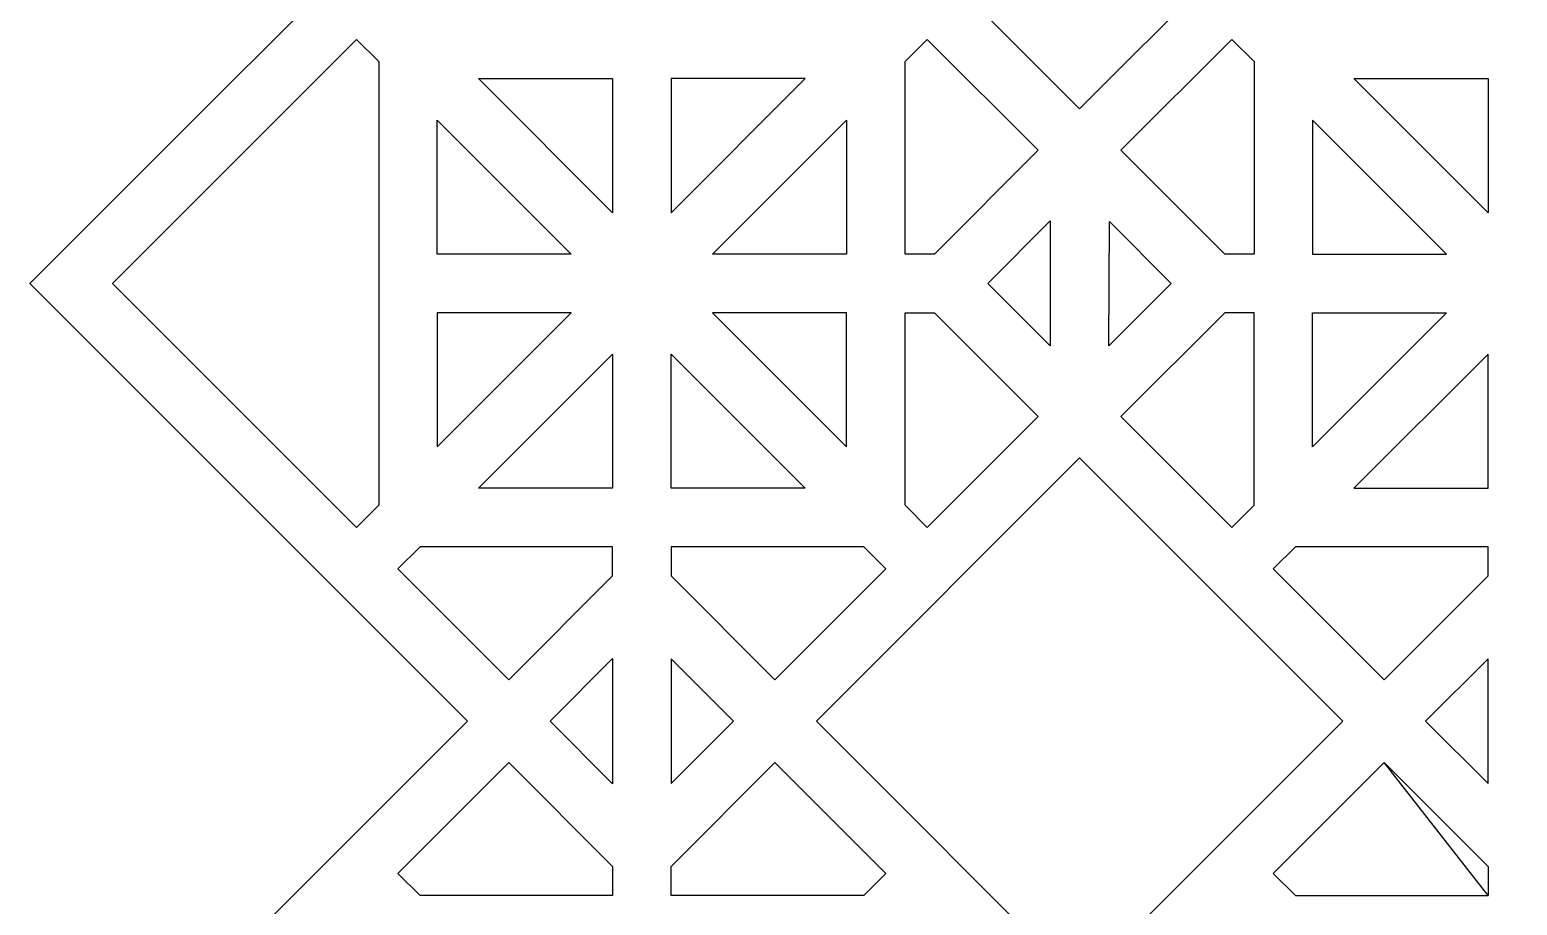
# Model space of a CAD drawing. Header units: centimetres. Extents: x -68 to 68, y -63 to 63.
# Drawn here: x -68.47 to -43.04, y -48.04 to -33.08 of the extents above; entities that cross this region are included whole.
import ezdxf

# ---------------------------------------------------------------- set-up
doc = ezdxf.new("R2010")
doc.units = ezdxf.units.CM
doc.header["$MEASUREMENT"] = 0
doc.layers.add('layer 1', color=7, linetype='Continuous')

msp = doc.modelspace()

# ---------------------------------------------------------------- linework, layer by layer
at = {"layer": 'layer 1', "color": 114}
for points, knots in [([(-13.11224, -62.84331), (-13.11224, -62.84331), (-2.64706, -52.37813), (-2.64706, -52.37813), (-2.64706, -52.37813), (-2.64706, -52.37813), (-10.12967, -44.89556), (-10.12967, -44.89556), (-10.12967, -44.89556), (-10.12967, -44.89556), (-2.64706, -37.41295), (-2.64706, -37.41295), (-2.64706, -37.41295), (-2.64706, -37.41295), (-10.11966, -29.94035), (-10.11966, -29.94035), (-10.11966, -29.94035), (-10.11966, -29.94035), (-2.64706, -22.44777), (-2.64706, -22.44777), (-2.64706, -22.44777), (-2.64706, -22.44777), (-10.12967, -14.96516), (-10.12967, -14.96516), (-10.12967, -14.96516), (-10.12967, -14.96516), (-2.64706, -7.48259), (-2.64706, -7.48259), (-2.64706, -7.48259), (-2.64706, -7.48259), (-10.12964, -0.00001), (-10.12964, -0.00001), (-10.12964, -0.00001), (-10.12964, -0.00001), (-2.64706, 7.48259), (-2.64706, 7.48259), (-2.64706, 7.48259), (-2.64706, 7.48259), (-10.12967, 14.96516), (-10.12967, 14.96516), (-10.12967, 14.96516), (-10.12967, 14.96516), (-2.64706, 22.44777), (-2.64706, 22.44777), (-2.64706, 22.44777), (-2.64706, 22.44777), (-10.11966, 29.92037), (-10.11966, 29.92037), (-10.11966, 29.92037), (-10.11966, 29.92037), (-10.12739, 29.9281), (-10.12739, 29.9281), (-10.12739, 29.9281), (-10.12739, 29.9281), (-10.12965, 29.93036), (-10.12965, 29.93036), (-10.12965, 29.93036), (-10.12965, 29.93036), (-2.64706, 37.41295), (-2.64706, 37.41295), (-2.64706, 37.41295), (-2.64706, 37.41295), (-10.12967, 44.89556), (-10.12967, 44.89556), (-10.12967, 44.89556), (-10.12967, 44.89556), (-2.64706, 52.37813), (-2.64706, 52.37813), (-2.64706, 52.37813), (-2.64706, 52.37813), (-13.11224, 62.84331), (-13.11224, 62.84331), (-13.11224, 62.84331), (-13.11224, 62.84331), (-20.59485, 55.3607), (-20.59485, 55.3607), (-20.59485, 55.3607), (-20.59485, 55.3607), (-28.07742, 62.84331), (-28.07742, 62.84331), (-28.07742, 62.84331), (-28.07742, 62.84331), (-35.56002, 55.36071), (-35.56002, 55.36071), (-35.56002, 55.36071), (-35.56002, 55.36071), (-43.0426, 62.84331), (-43.0426, 62.84331), (-43.0426, 62.84331), (-43.0426, 62.84331), (-50.52517, 55.3607), (-50.52517, 55.3607), (-50.52517, 55.3607), (-50.52517, 55.3607), (-58.00778, 62.84331), (-58.00778, 62.84331), (-58.00778, 62.84331), (-58.00778, 62.84331), (-68.47296, 52.37813), (-68.47296, 52.37813), (-68.47296, 52.37813), (-68.47296, 52.37813), (-60.99035, 44.89556), (-60.99035, 44.89556), (-60.99035, 44.89556), (-60.99035, 44.89556), (-68.47296, 37.41295), (-68.47296, 37.41295), (-68.47296, 37.41295), (-68.47296, 37.41295), (-60.99038, 29.93035), (-60.99038, 29.93035), (-60.99038, 29.93035), (-60.99038, 29.93035), (-68.47296, 22.44777), (-68.47296, 22.44777), (-68.47296, 22.44777), (-68.47296, 22.44777), (-60.99035, 14.96516), (-60.99035, 14.96516), (-60.99035, 14.96516), (-60.99035, 14.96516), (-68.47296, 7.48259), (-68.47296, 7.48259), (-68.47296, 7.48259), (-68.47296, 7.48259), (-60.99037, 0), (-60.99037, 0), (-60.99037, 0), (-60.99037, 0), (-68.47296, -7.48259), (-68.47296, -7.48259), (-68.47296, -7.48259), (-68.47296, -7.48259), (-60.99035, -14.96516), (-60.99035, -14.96516), (-60.99035, -14.96516), (-60.99035, -14.96516), (-68.47296, -22.44777), (-68.47296, -22.44777), (-68.47296, -22.44777), (-68.47296, -22.44777), (-60.99037, -29.93036), (-60.99037, -29.93036), (-60.99037, -29.93036), (-60.99037, -29.93036), (-68.47296, -37.41295), (-68.47296, -37.41295), (-68.47296, -37.41295), (-68.47296, -37.41295), (-60.99035, -44.89556), (-60.99035, -44.89556), (-60.99035, -44.89556), (-60.99035, -44.89556), (-68.47296, -52.37813), (-68.47296, -52.37813), (-68.47296, -52.37813), (-68.47296, -52.37813), (-58.00778, -62.84331), (-58.00778, -62.84331), (-58.00778, -62.84331), (-58.00778, -62.84331), (-50.52518, -55.36071), (-50.52518, -55.36071), (-50.52518, -55.36071), (-50.52518, -55.36071), (-43.0426, -62.84331), (-43.0426, -62.84331), (-43.0426, -62.84331), (-43.0426, -62.84331), (-35.56002, -55.36071), (-35.56002, -55.36071), (-35.56002, -55.36071), (-35.56002, -55.36071), (-28.07742, -62.84331), (-28.07742, -62.84331), (-28.07742, -62.84331), (-28.07742, -62.84331), (-20.59484, -55.36071), (-20.59484, -55.36071), (-20.59484, -55.36071), (-20.59484, -55.36071), (-13.11224, -62.84331), (-13.11224, -62.84331)], [0, 0, 0, 0, 0.0212766, 0.0212766, 0.0212766, 0.0212766, 0.04255319, 0.04255319, 0.04255319, 0.04255319, 0.06382979, 0.06382979, 0.06382979, 0.06382979, 0.08510638, 0.08510638, 0.08510638, 0.08510638, 0.10638298, 0.10638298, 0.10638298, 0.10638298, 0.12765957, 0.12765957, 0.12765957, 0.12765957, 0.14893617, 0.14893617, 0.14893617, 0.14893617, 0.17021277, 0.17021277, 0.17021277, 0.17021277, 0.19148936, 0.19148936, 0.19148936, 0.19148936, 0.21276596, 0.21276596, 0.21276596, 0.21276596, 0.23404255, 0.23404255, 0.23404255, 0.23404255, 0.25531915, 0.25531915, 0.25531915, 0.25531915, 0.27659574, 0.27659574, 0.27659574, 0.27659574, 0.29787234, 0.29787234, 0.29787234, 0.29787234, 0.31914894, 0.31914894, 0.31914894, 0.31914894, 0.34042553, 0.34042553, 0.34042553, 0.34042553, 0.36170213, 0.36170213, 0.36170213, 0.36170213, 0.38297872, 0.38297872, 0.38297872, 0.38297872, 0.40425532, 0.40425532, 0.40425532, 0.40425532, 0.42553191, 0.42553191, 0.42553191, 0.42553191, 0.44680851, 0.44680851, 0.44680851, 0.44680851, 0.46808511, 0.46808511, 0.46808511, 0.46808511, 0.4893617, 0.4893617, 0.4893617, 0.4893617, 0.5106383, 0.5106383, 0.5106383, 0.5106383, 0.53191489, 0.53191489, 0.53191489, 0.53191489, 0.55319149, 0.55319149, 0.55319149, 0.55319149, 0.57446809, 0.57446809, 0.57446809, 0.57446809, 0.59574468, 0.59574468, 0.59574468, 0.59574468, 0.61702128, 0.61702128, 0.61702128, 0.61702128, 0.63829787, 0.63829787, 0.63829787, 0.63829787, 0.65957447, 0.65957447, 0.65957447, 0.65957447, 0.68085106, 0.68085106, 0.68085106, 0.68085106, 0.70212766, 0.70212766, 0.70212766, 0.70212766, 0.72340426, 0.72340426, 0.72340426, 0.72340426, 0.74468085, 0.74468085, 0.74468085, 0.74468085, 0.76595745, 0.76595745, 0.76595745, 0.76595745, 0.78723404, 0.78723404, 0.78723404, 0.78723404, 0.80851064, 0.80851064, 0.80851064, 0.80851064, 0.82978723, 0.82978723, 0.82978723, 0.82978723, 0.85106383, 0.85106383, 0.85106383, 0.85106383, 0.87234043, 0.87234043, 0.87234043, 0.87234043, 0.89361702, 0.89361702, 0.89361702, 0.89361702, 0.91489362, 0.91489362, 0.91489362, 0.91489362, 0.93617021, 0.93617021, 0.93617021, 0.93617021, 0.95744681, 0.95744681, 0.95744681, 0.95744681, 1, 1, 1, 1]), ([(-55.02519, -29.93034), (-55.02519, -29.93034), (-50.52517, -25.43035), (-50.52517, -25.43035), (-50.52517, -25.43035), (-50.52517, -25.43035), (-46.02517, -29.93035), (-46.02517, -29.93035), (-46.02517, -29.93035), (-46.02517, -29.93035), (-50.52517, -34.43038), (-50.52517, -34.43038), (-50.52517, -34.43038), (-50.52517, -34.43038), (-55.02519, -29.93034), (-55.02519, -29.93034)], [0, 0, 0, 0, 0.2, 0.2, 0.2, 0.2, 0.4, 0.4, 0.4, 0.4, 0.6, 0.6, 0.6, 0.6, 1, 1, 1, 1]), ([(-62.50778, -33.62), (-62.50778, -33.62), (-62.88679, -33.24099), (-62.88679, -33.24099), (-62.88679, -33.24099), (-62.88679, -33.24099), (-67.05875, -37.41295), (-67.05875, -37.41295), (-67.05875, -37.41295), (-67.05875, -37.41295), (-62.88683, -41.58487), (-62.88683, -41.58487), (-62.88683, -41.58487), (-62.88683, -41.58487), (-62.50778, -41.20583), (-62.50778, -41.20583), (-62.50778, -41.20583), (-62.50778, -41.20583), (-62.50778, -33.62), (-62.50778, -33.62)], [0, 0, 0, 0, 0.16666667, 0.16666667, 0.16666667, 0.16666667, 0.33333333, 0.33333333, 0.33333333, 0.33333333, 0.5, 0.5, 0.5, 0.5, 0.66666667, 0.66666667, 0.66666667, 0.66666667, 1, 1, 1, 1]), ([(-53.00776, -36.91296), (-53.00776, -36.91296), (-51.2323, -35.1375), (-51.2323, -35.1375), (-51.2323, -35.1375), (-51.2323, -35.1375), (-53.12875, -33.24105), (-53.12875, -33.24105), (-53.12875, -33.24105), (-53.12875, -33.24105), (-53.50778, -33.62006), (-53.50778, -33.62006), (-53.50778, -33.62006), (-53.50778, -33.62006), (-53.50778, -36.91295), (-53.50778, -36.91295), (-53.50778, -36.91295), (-53.50778, -36.91295), (-53.00776, -36.91296), (-53.00776, -36.91296)], [0, 0, 0, 0, 0.16666667, 0.16666667, 0.16666667, 0.16666667, 0.33333333, 0.33333333, 0.33333333, 0.33333333, 0.5, 0.5, 0.5, 0.5, 0.66666667, 0.66666667, 0.66666667, 0.66666667, 1, 1, 1, 1]), ([(-49.81805, -35.1375), (-49.81805, -35.1375), (-48.04261, -36.91294), (-48.04261, -36.91294), (-48.04261, -36.91294), (-48.04261, -36.91294), (-47.5426, -36.91294), (-47.5426, -36.91294), (-47.5426, -36.91294), (-47.5426, -36.91294), (-47.5426, -33.62006), (-47.5426, -33.62006), (-47.5426, -33.62006), (-47.5426, -33.62006), (-47.92163, -33.24105), (-47.92163, -33.24105), (-47.92163, -33.24105), (-47.92163, -33.24105), (-49.81805, -35.13749), (-49.81805, -35.13749), (-49.81805, -35.13749), (-49.81805, -35.13749), (-49.81806, -35.13749), (-49.81806, -35.13749), (-49.81806, -35.13749), (-49.81806, -35.13749), (-49.81805, -35.1375), (-49.81805, -35.1375)], [0, 0, 0, 0, 0.125, 0.125, 0.125, 0.125, 0.25, 0.25, 0.25, 0.25, 0.375, 0.375, 0.375, 0.375, 0.5, 0.5, 0.5, 0.5, 0.625, 0.625, 0.625, 0.625, 0.75, 0.75, 0.75, 0.75, 1, 1, 1, 1]), ([(-58.50762, -36.20581), (-58.50762, -36.20581), (-58.50763, -33.91295), (-58.50763, -33.91295), (-58.50763, -33.91295), (-58.50763, -33.91295), (-60.8005, -33.91294), (-60.8005, -33.91294), (-60.8005, -33.91294), (-60.8005, -33.91294), (-58.50762, -36.20581), (-58.50762, -36.20581)], [0, 0, 0, 0, 0.25, 0.25, 0.25, 0.25, 0.5, 0.5, 0.5, 0.5, 1, 1, 1, 1]), ([(-55.21478, -33.91295), (-55.21478, -33.91295), (-57.50763, -36.20579), (-57.50763, -36.20579), (-57.50763, -36.20579), (-57.50763, -36.20579), (-57.50763, -33.91295), (-57.50763, -33.91295), (-57.50763, -33.91295), (-57.50763, -33.91295), (-55.21478, -33.91295), (-55.21478, -33.91295)], [0, 0, 0, 0, 0.25, 0.25, 0.25, 0.25, 0.5, 0.5, 0.5, 0.5, 1, 1, 1, 1]), ([(-45.8356, -33.91295), (-45.8356, -33.91295), (-43.54275, -36.20579), (-43.54275, -36.20579), (-43.54275, -36.20579), (-43.54275, -36.20579), (-43.54275, -33.91295), (-43.54275, -33.91295), (-43.54275, -33.91295), (-43.54275, -33.91295), (-45.8356, -33.91295), (-45.8356, -33.91295)], [0, 0, 0, 0, 0.25, 0.25, 0.25, 0.25, 0.5, 0.5, 0.5, 0.5, 1, 1, 1, 1]), ([(-59.21467, -36.91295), (-59.21467, -36.91295), (-61.50778, -34.61991), (-61.50778, -34.61991), (-61.50778, -34.61991), (-61.50778, -34.61991), (-61.50778, -36.91295), (-61.50778, -36.91295), (-61.50778, -36.91295), (-61.50778, -36.91295), (-59.21467, -36.91295), (-59.21467, -36.91295)], [0, 0, 0, 0, 0.25, 0.25, 0.25, 0.25, 0.5, 0.5, 0.5, 0.5, 1, 1, 1, 1]), ([(-56.80059, -36.91294), (-56.80059, -36.91294), (-54.50778, -36.91295), (-54.50778, -36.91295), (-54.50778, -36.91295), (-54.50778, -36.91295), (-54.50779, -34.62017), (-54.50779, -34.62017), (-54.50779, -34.62017), (-54.50779, -34.62017), (-56.80059, -36.91294), (-56.80059, -36.91294)], [0, 0, 0, 0, 0.25, 0.25, 0.25, 0.25, 0.5, 0.5, 0.5, 0.5, 1, 1, 1, 1]), ([(-44.24979, -36.91294), (-44.24979, -36.91294), (-46.5426, -36.91295), (-46.5426, -36.91295), (-46.5426, -36.91295), (-46.5426, -36.91295), (-46.54259, -34.62017), (-46.54259, -34.62017), (-46.54259, -34.62017), (-46.54259, -34.62017), (-44.24979, -36.91294), (-44.24979, -36.91294)], [0, 0, 0, 0, 0.25, 0.25, 0.25, 0.25, 0.5, 0.5, 0.5, 0.5, 1, 1, 1, 1]), ([(-51.02518, -36.34459), (-51.02518, -36.34459), (-52.09356, -37.41295), (-52.09356, -37.41295), (-52.09356, -37.41295), (-52.09356, -37.41295), (-51.02518, -38.48132), (-51.02518, -38.48132), (-51.02518, -38.48132), (-51.02518, -38.48132), (-51.02518, -36.34459), (-51.02518, -36.34459)], [0, 0, 0, 0, 0.25, 0.25, 0.25, 0.25, 0.5, 0.5, 0.5, 0.5, 1, 1, 1, 1]), ([(-50.02517, -38.48132), (-50.02517, -38.48132), (-48.95682, -37.41295), (-48.95682, -37.41295), (-48.95682, -37.41295), (-48.95682, -37.41295), (-50.01523, -36.35453), (-50.01523, -36.35453), (-50.01523, -36.35453), (-50.01523, -36.35453), (-50.02517, -38.48132), (-50.02517, -38.48132)], [0, 0, 0, 0, 0.25, 0.25, 0.25, 0.25, 0.5, 0.5, 0.5, 0.5, 1, 1, 1, 1]), ([(-61.50778, -40.20595), (-61.50778, -40.20595), (-61.50779, -37.91295), (-61.50779, -37.91295), (-61.50779, -37.91295), (-61.50779, -37.91295), (-59.21478, -37.91295), (-59.21478, -37.91295), (-59.21478, -37.91295), (-59.21478, -37.91295), (-61.50778, -40.20595), (-61.50778, -40.20595)], [0, 0, 0, 0, 0.25, 0.25, 0.25, 0.25, 0.5, 0.5, 0.5, 0.5, 1, 1, 1, 1]), ([(-54.50778, -40.20566), (-54.50778, -40.20566), (-56.80051, -37.91295), (-56.80051, -37.91295), (-56.80051, -37.91295), (-56.80051, -37.91295), (-54.50778, -37.91295), (-54.50778, -37.91295), (-54.50778, -37.91295), (-54.50778, -37.91295), (-54.50778, -40.20566), (-54.50778, -40.20566)], [0, 0, 0, 0, 0.25, 0.25, 0.25, 0.25, 0.5, 0.5, 0.5, 0.5, 1, 1, 1, 1]), ([(-53.00778, -37.91295), (-53.00778, -37.91295), (-53.50778, -37.91295), (-53.50778, -37.91295), (-53.50778, -37.91295), (-53.50778, -37.91295), (-53.50778, -41.20577), (-53.50778, -41.20577), (-53.50778, -41.20577), (-53.50778, -41.20577), (-53.12873, -41.58484), (-53.12873, -41.58484), (-53.12873, -41.58484), (-53.12873, -41.58484), (-51.23231, -39.68842), (-51.23231, -39.68842), (-51.23231, -39.68842), (-51.23231, -39.68842), (-53.00778, -37.91295), (-53.00778, -37.91295)], [0, 0, 0, 0, 0.16666667, 0.16666667, 0.16666667, 0.16666667, 0.33333333, 0.33333333, 0.33333333, 0.33333333, 0.5, 0.5, 0.5, 0.5, 0.66666667, 0.66666667, 0.66666667, 0.66666667, 1, 1, 1, 1]), ([(-48.04258, -37.91295), (-48.04258, -37.91295), (-47.5426, -37.91295), (-47.5426, -37.91295), (-47.5426, -37.91295), (-47.5426, -37.91295), (-47.5426, -41.20577), (-47.5426, -41.20577), (-47.5426, -41.20577), (-47.5426, -41.20577), (-47.92165, -41.58484), (-47.92165, -41.58484), (-47.92165, -41.58484), (-47.92165, -41.58484), (-49.81806, -39.68843), (-49.81806, -39.68843), (-49.81806, -39.68843), (-49.81806, -39.68843), (-49.81808, -39.68841), (-49.81808, -39.68841), (-49.81808, -39.68841), (-49.81808, -39.68841), (-48.04258, -37.91295), (-48.04258, -37.91295)], [0, 0, 0, 0, 0.14285714, 0.14285714, 0.14285714, 0.14285714, 0.28571429, 0.28571429, 0.28571429, 0.28571429, 0.42857143, 0.42857143, 0.42857143, 0.42857143, 0.57142857, 0.57142857, 0.57142857, 0.57142857, 0.71428571, 0.71428571, 0.71428571, 0.71428571, 1, 1, 1, 1]), ([(-46.5426, -40.20566), (-46.5426, -40.20566), (-44.24987, -37.91295), (-44.24987, -37.91295), (-44.24987, -37.91295), (-44.24987, -37.91295), (-46.5326, -37.91295), (-46.5326, -37.91295), (-46.5326, -37.91295), (-46.5326, -37.91295), (-46.5426, -37.91295), (-46.5426, -37.91295), (-46.5426, -37.91295), (-46.5426, -37.91295), (-46.5426, -40.20566), (-46.5426, -40.20566)], [0, 0, 0, 0, 0.2, 0.2, 0.2, 0.2, 0.4, 0.4, 0.4, 0.4, 0.6, 0.6, 0.6, 0.6, 1, 1, 1, 1]), ([(-60.80054, -40.91294), (-60.80054, -40.91294), (-58.50763, -40.91295), (-58.50763, -40.91295), (-58.50763, -40.91295), (-58.50763, -40.91295), (-58.50763, -39.76647), (-58.50763, -39.76647), (-58.50763, -39.76647), (-58.50763, -39.76647), (-58.50762, -39.76647), (-58.50762, -39.76647), (-58.50762, -39.76647), (-58.50762, -39.76647), (-58.50763, -39.76647), (-58.50763, -39.76647), (-58.50763, -39.76647), (-58.50763, -39.76647), (-58.50762, -39.76647), (-58.50762, -39.76647), (-58.50762, -39.76647), (-58.50762, -39.76647), (-58.50762, -38.62001), (-58.50762, -38.62001), (-58.50762, -38.62001), (-58.50762, -38.62001), (-60.80054, -40.91294), (-60.80054, -40.91294)], [0, 0, 0, 0, 0.125, 0.125, 0.125, 0.125, 0.25, 0.25, 0.25, 0.25, 0.375, 0.375, 0.375, 0.375, 0.5, 0.5, 0.5, 0.5, 0.625, 0.625, 0.625, 0.625, 0.75, 0.75, 0.75, 0.75, 1, 1, 1, 1]), ([(-57.50763, -40.91294), (-56.74334, -40.91294), (-55.97901, -40.91295), (-55.21471, -40.91295), (-55.21471, -40.91295), (-55.21471, -40.91295), (-57.50763, -38.62), (-57.50763, -38.62), (-57.50763, -38.62), (-57.50763, -38.62), (-57.50763, -40.91294), (-57.50763, -40.91294)], [0, 0, 0, 0, 0.25, 0.25, 0.25, 0.25, 0.5, 0.5, 0.5, 0.5, 1, 1, 1, 1]), ([(-43.54275, -40.91294), (-43.54275, -40.91294), (-45.83567, -40.91295), (-45.83567, -40.91295), (-45.83567, -40.91295), (-45.83567, -40.91295), (-43.54275, -38.62), (-43.54275, -38.62), (-43.54275, -38.62), (-43.54275, -38.62), (-43.54275, -40.91294), (-43.54275, -40.91294)], [0, 0, 0, 0, 0.25, 0.25, 0.25, 0.25, 0.5, 0.5, 0.5, 0.5, 1, 1, 1, 1]), ([(-50.52518, -40.39555), (-50.52518, -40.39555), (-46.02517, -44.89556), (-46.02517, -44.89556), (-46.02517, -44.89556), (-46.02517, -44.89556), (-50.52518, -49.39555), (-50.52518, -49.39555), (-50.52518, -49.39555), (-50.52518, -49.39555), (-55.02517, -44.89556), (-55.02517, -44.89556), (-55.02517, -44.89556), (-55.02517, -44.89556), (-50.52518, -40.39555), (-50.52518, -40.39555)], [0, 0, 0, 0, 0.2, 0.2, 0.2, 0.2, 0.4, 0.4, 0.4, 0.4, 0.6, 0.6, 0.6, 0.6, 1, 1, 1, 1]), ([(-62.17972, -42.29198), (-62.17972, -42.29198), (-61.80067, -41.91295), (-61.80067, -41.91295), (-61.80067, -41.91295), (-61.80067, -41.91295), (-58.50763, -41.91295), (-58.50763, -41.91295), (-58.50763, -41.91295), (-58.50763, -41.91295), (-58.50762, -42.41281), (-58.50762, -42.41281), (-58.50762, -42.41281), (-58.50762, -42.41281), (-60.28322, -44.18843), (-60.28322, -44.18843), (-60.28322, -44.18843), (-60.28322, -44.18843), (-62.17972, -42.29198), (-62.17972, -42.29198)], [0, 0, 0, 0, 0.16666667, 0.16666667, 0.16666667, 0.16666667, 0.33333333, 0.33333333, 0.33333333, 0.33333333, 0.5, 0.5, 0.5, 0.5, 0.66666667, 0.66666667, 0.66666667, 0.66666667, 1, 1, 1, 1]), ([(-55.73229, -44.18844), (-55.73229, -44.18844), (-57.50762, -42.41311), (-57.50762, -42.41311), (-57.50762, -42.41311), (-57.50762, -42.41311), (-57.50764, -41.91295), (-57.50764, -41.91295), (-57.50764, -41.91295), (-57.50764, -41.91295), (-57.50763, -41.91295), (-57.50763, -41.91295), (-57.50763, -41.91295), (-57.50763, -41.91295), (-54.21482, -41.91295), (-54.21482, -41.91295), (-54.21482, -41.91295), (-54.21482, -41.91295), (-53.83584, -42.29195), (-53.83584, -42.29195), (-53.83584, -42.29195), (-53.83584, -42.29195), (-55.73229, -44.18844), (-55.73229, -44.18844)], [0, 0, 0, 0, 0.14285714, 0.14285714, 0.14285714, 0.14285714, 0.28571429, 0.28571429, 0.28571429, 0.28571429, 0.42857143, 0.42857143, 0.42857143, 0.42857143, 0.57142857, 0.57142857, 0.57142857, 0.57142857, 0.71428571, 0.71428571, 0.71428571, 0.71428571, 1, 1, 1, 1]), ([(-45.31807, -44.18845), (-45.31807, -44.18845), (-47.21454, -42.29195), (-47.21454, -42.29195), (-47.21454, -42.29195), (-47.21454, -42.29195), (-46.83556, -41.91295), (-46.83556, -41.91295), (-46.83556, -41.91295), (-46.83556, -41.91295), (-43.54275, -41.91295), (-43.54275, -41.91295), (-43.54275, -41.91295), (-43.54275, -41.91295), (-43.54274, -42.41313), (-43.54274, -42.41313), (-43.54274, -42.41313), (-43.54274, -42.41313), (-43.54275, -42.41314), (-43.54275, -42.41314), (-43.54275, -42.41314), (-43.54275, -42.41314), (-45.31807, -44.18845), (-45.31807, -44.18845)], [0, 0, 0, 0, 0.14285714, 0.14285714, 0.14285714, 0.14285714, 0.28571429, 0.28571429, 0.28571429, 0.28571429, 0.42857143, 0.42857143, 0.42857143, 0.42857143, 0.57142857, 0.57142857, 0.57142857, 0.57142857, 0.71428571, 0.71428571, 0.71428571, 0.71428571, 1, 1, 1, 1]), ([(-58.50764, -45.96406), (-58.50764, -45.96406), (-58.50763, -43.82703), (-58.50763, -43.82703), (-58.50763, -43.82703), (-58.50763, -43.82703), (-59.57616, -44.89554), (-59.57616, -44.89554), (-59.57616, -44.89554), (-59.57616, -44.89554), (-59.57615, -44.89555), (-59.57615, -44.89555), (-59.57615, -44.89555), (-59.57615, -44.89555), (-59.57614, -44.89556), (-59.57614, -44.89556), (-59.57614, -44.89556), (-59.57614, -44.89556), (-58.50764, -45.96406), (-58.50764, -45.96406)], [0, 0, 0, 0, 0.16666667, 0.16666667, 0.16666667, 0.16666667, 0.33333333, 0.33333333, 0.33333333, 0.33333333, 0.5, 0.5, 0.5, 0.5, 0.66666667, 0.66666667, 0.66666667, 0.66666667, 1, 1, 1, 1]), ([(-57.50763, -43.82732), (-57.50763, -43.82732), (-56.4394, -44.89555), (-56.4394, -44.89555), (-56.4394, -44.89555), (-56.4394, -44.89555), (-57.50762, -45.96378), (-57.50762, -45.96378), (-57.50762, -45.96378), (-57.50762, -45.96378), (-57.50763, -43.82732), (-57.50763, -43.82732)], [0, 0, 0, 0, 0.25, 0.25, 0.25, 0.25, 0.5, 0.5, 0.5, 0.5, 1, 1, 1, 1]), ([(-44.61096, -44.89556), (-44.61096, -44.89556), (-43.54275, -43.82733), (-43.54275, -43.82733), (-43.54275, -43.82733), (-43.54275, -43.82733), (-43.54274, -43.82732), (-43.54274, -43.82732), (-43.54274, -43.82732), (-43.54274, -43.82732), (-43.54275, -45.96376), (-43.54275, -45.96376), (-43.54275, -45.96376), (-43.54275, -45.96376), (-44.61096, -44.89556), (-44.61096, -44.89556)], [0, 0, 0, 0, 0.2, 0.2, 0.2, 0.2, 0.4, 0.4, 0.4, 0.4, 0.6, 0.6, 0.6, 0.6, 1, 1, 1, 1]), ([(-58.50763, -47.87813), (-58.50763, -47.87813), (-58.50763, -47.37828), (-58.50763, -47.37828), (-58.50763, -47.37828), (-58.50763, -47.37828), (-60.28325, -45.60266), (-60.28325, -45.60266), (-60.28325, -45.60266), (-60.28325, -45.60266), (-62.17972, -47.4991), (-62.17972, -47.4991), (-62.17972, -47.4991), (-62.17972, -47.4991), (-61.80067, -47.87813), (-61.80067, -47.87813), (-61.80067, -47.87813), (-61.80067, -47.87813), (-58.50763, -47.87813), (-58.50763, -47.87813)], [0, 0, 0, 0, 0.16666667, 0.16666667, 0.16666667, 0.16666667, 0.33333333, 0.33333333, 0.33333333, 0.33333333, 0.5, 0.5, 0.5, 0.5, 0.66666667, 0.66666667, 0.66666667, 0.66666667, 1, 1, 1, 1]), ([(-57.50763, -47.378), (-57.50763, -47.378), (-57.50763, -47.87813), (-57.50763, -47.87813), (-57.50763, -47.87813), (-57.50763, -47.87813), (-54.21482, -47.87813), (-54.21482, -47.87813), (-54.21482, -47.87813), (-54.21482, -47.87813), (-53.83584, -47.49913), (-53.83584, -47.49913), (-53.83584, -47.49913), (-53.83584, -47.49913), (-55.73229, -45.60267), (-55.73229, -45.60267), (-55.73229, -45.60267), (-55.73229, -45.60267), (-55.7323, -45.60266), (-55.7323, -45.60266), (-55.7323, -45.60266), (-55.7323, -45.60266), (-57.50763, -47.378), (-57.50763, -47.378)], [0, 0, 0, 0, 0.14285714, 0.14285714, 0.14285714, 0.14285714, 0.28571429, 0.28571429, 0.28571429, 0.28571429, 0.42857143, 0.42857143, 0.42857143, 0.42857143, 0.57142857, 0.57142857, 0.57142857, 0.57142857, 0.71428571, 0.71428571, 0.71428571, 0.71428571, 1, 1, 1, 1]), ([(-43.54275, -47.87813), (-43.54275, -47.87813), (-46.83556, -47.87813), (-46.83556, -47.87813), (-46.83556, -47.87813), (-46.83556, -47.87813), (-47.21454, -47.49913), (-47.21454, -47.49913), (-47.21454, -47.49913), (-47.21454, -47.49913), (-45.31807, -45.60266), (-45.31807, -45.60266), (-45.31807, -45.60266), (-45.31807, -45.60266), (-45.31806, -45.60266), (-45.31806, -45.60266), (-45.31806, -45.60266), (-45.31806, -45.60266), (-43.54275, -47.87813), (-43.54275, -47.87813)], [0, 0, 0, 0, 0.16666667, 0.16666667, 0.16666667, 0.16666667, 0.33333333, 0.33333333, 0.33333333, 0.33333333, 0.5, 0.5, 0.5, 0.5, 0.66666667, 0.66666667, 0.66666667, 0.66666667, 1, 1, 1, 1]), ([(-43.54275, -47.87812), (-43.54275, -47.87812), (-43.54275, -47.86538), (-43.54275, -47.86538), (-43.54275, -47.86538), (-43.54275, -47.86538), (-43.54275, -47.37798), (-43.54275, -47.37798), (-43.54275, -47.37798), (-43.54275, -47.37798), (-45.31802, -45.60271), (-45.31802, -45.60271), (-45.31802, -45.60271), (-45.31802, -45.60271), (-45.31806, -45.60266), (-45.31806, -45.60266), (-45.31806, -45.60266), (-45.31806, -45.60266), (-45.31807, -45.60266), (-45.31807, -45.60266), (-45.31807, -45.60266), (-45.31807, -45.60266), (-43.54275, -47.87812), (-43.54275, -47.87812)], [0, 0, 0, 0, 0.14285714, 0.14285714, 0.14285714, 0.14285714, 0.28571429, 0.28571429, 0.28571429, 0.28571429, 0.42857143, 0.42857143, 0.42857143, 0.42857143, 0.57142857, 0.57142857, 0.57142857, 0.57142857, 0.71428571, 0.71428571, 0.71428571, 0.71428571, 1, 1, 1, 1])]:
    msp.add_open_spline(points, degree=3, knots=knots, dxfattribs=at)
at = {"layer": 'layer 1', "color": 250, "lineweight": 9}
for points, knots in [([(-13.11224, -62.84331), (-13.11224, -62.84331), (-2.64706, -52.37813), (-2.64706, -52.37813), (-2.64706, -52.37813), (-2.64706, -52.37813), (-10.12967, -44.89556), (-10.12967, -44.89556), (-10.12967, -44.89556), (-10.12967, -44.89556), (-2.64706, -37.41295), (-2.64706, -37.41295), (-2.64706, -37.41295), (-2.64706, -37.41295), (-10.11966, -29.94035), (-10.11966, -29.94035), (-10.11966, -29.94035), (-10.11966, -29.94035), (-2.64706, -22.44777), (-2.64706, -22.44777), (-2.64706, -22.44777), (-2.64706, -22.44777), (-10.12967, -14.96516), (-10.12967, -14.96516), (-10.12967, -14.96516), (-10.12967, -14.96516), (-2.64706, -7.48259), (-2.64706, -7.48259), (-2.64706, -7.48259), (-2.64706, -7.48259), (-10.12964, -0.00001), (-10.12964, -0.00001), (-10.12964, -0.00001), (-10.12964, -0.00001), (-2.64706, 7.48259), (-2.64706, 7.48259), (-2.64706, 7.48259), (-2.64706, 7.48259), (-10.12967, 14.96516), (-10.12967, 14.96516), (-10.12967, 14.96516), (-10.12967, 14.96516), (-2.64706, 22.44777), (-2.64706, 22.44777), (-2.64706, 22.44777), (-2.64706, 22.44777), (-10.11966, 29.92037), (-10.11966, 29.92037), (-10.11966, 29.92037), (-10.11966, 29.92037), (-10.12739, 29.9281), (-10.12739, 29.9281), (-10.12739, 29.9281), (-10.12739, 29.9281), (-10.12965, 29.93036), (-10.12965, 29.93036), (-10.12965, 29.93036), (-10.12965, 29.93036), (-2.64706, 37.41295), (-2.64706, 37.41295), (-2.64706, 37.41295), (-2.64706, 37.41295), (-10.12967, 44.89556), (-10.12967, 44.89556), (-10.12967, 44.89556), (-10.12967, 44.89556), (-2.64706, 52.37813), (-2.64706, 52.37813), (-2.64706, 52.37813), (-2.64706, 52.37813), (-13.11224, 62.84331), (-13.11224, 62.84331), (-13.11224, 62.84331), (-13.11224, 62.84331), (-20.59485, 55.3607), (-20.59485, 55.3607), (-20.59485, 55.3607), (-20.59485, 55.3607), (-28.07742, 62.84331), (-28.07742, 62.84331), (-28.07742, 62.84331), (-28.07742, 62.84331), (-35.56002, 55.36071), (-35.56002, 55.36071), (-35.56002, 55.36071), (-35.56002, 55.36071), (-43.0426, 62.84331), (-43.0426, 62.84331), (-43.0426, 62.84331), (-43.0426, 62.84331), (-50.52517, 55.3607), (-50.52517, 55.3607), (-50.52517, 55.3607), (-50.52517, 55.3607), (-58.00778, 62.84331), (-58.00778, 62.84331), (-58.00778, 62.84331), (-58.00778, 62.84331), (-68.47296, 52.37813), (-68.47296, 52.37813), (-68.47296, 52.37813), (-68.47296, 52.37813), (-60.99035, 44.89556), (-60.99035, 44.89556), (-60.99035, 44.89556), (-60.99035, 44.89556), (-68.47296, 37.41295), (-68.47296, 37.41295), (-68.47296, 37.41295), (-68.47296, 37.41295), (-60.99038, 29.93035), (-60.99038, 29.93035), (-60.99038, 29.93035), (-60.99038, 29.93035), (-68.47296, 22.44777), (-68.47296, 22.44777), (-68.47296, 22.44777), (-68.47296, 22.44777), (-60.99035, 14.96516), (-60.99035, 14.96516), (-60.99035, 14.96516), (-60.99035, 14.96516), (-68.47296, 7.48259), (-68.47296, 7.48259), (-68.47296, 7.48259), (-68.47296, 7.48259), (-60.99037, 0), (-60.99037, 0), (-60.99037, 0), (-60.99037, 0), (-68.47296, -7.48259), (-68.47296, -7.48259), (-68.47296, -7.48259), (-68.47296, -7.48259), (-60.99035, -14.96516), (-60.99035, -14.96516), (-60.99035, -14.96516), (-60.99035, -14.96516), (-68.47296, -22.44777), (-68.47296, -22.44777), (-68.47296, -22.44777), (-68.47296, -22.44777), (-60.99037, -29.93036), (-60.99037, -29.93036), (-60.99037, -29.93036), (-60.99037, -29.93036), (-68.47296, -37.41295), (-68.47296, -37.41295), (-68.47296, -37.41295), (-68.47296, -37.41295), (-60.99035, -44.89556), (-60.99035, -44.89556), (-60.99035, -44.89556), (-60.99035, -44.89556), (-68.47296, -52.37813), (-68.47296, -52.37813), (-68.47296, -52.37813), (-68.47296, -52.37813), (-58.00778, -62.84331), (-58.00778, -62.84331), (-58.00778, -62.84331), (-58.00778, -62.84331), (-50.52518, -55.36071), (-50.52518, -55.36071), (-50.52518, -55.36071), (-50.52518, -55.36071), (-43.0426, -62.84331), (-43.0426, -62.84331), (-43.0426, -62.84331), (-43.0426, -62.84331), (-35.56002, -55.36071), (-35.56002, -55.36071), (-35.56002, -55.36071), (-35.56002, -55.36071), (-28.07742, -62.84331), (-28.07742, -62.84331), (-28.07742, -62.84331), (-28.07742, -62.84331), (-20.59484, -55.36071), (-20.59484, -55.36071), (-20.59484, -55.36071), (-20.59484, -55.36071), (-13.11224, -62.84331), (-13.11224, -62.84331)], [0, 0, 0, 0, 0.0212766, 0.0212766, 0.0212766, 0.0212766, 0.04255319, 0.04255319, 0.04255319, 0.04255319, 0.06382979, 0.06382979, 0.06382979, 0.06382979, 0.08510638, 0.08510638, 0.08510638, 0.08510638, 0.10638298, 0.10638298, 0.10638298, 0.10638298, 0.12765957, 0.12765957, 0.12765957, 0.12765957, 0.14893617, 0.14893617, 0.14893617, 0.14893617, 0.17021277, 0.17021277, 0.17021277, 0.17021277, 0.19148936, 0.19148936, 0.19148936, 0.19148936, 0.21276596, 0.21276596, 0.21276596, 0.21276596, 0.23404255, 0.23404255, 0.23404255, 0.23404255, 0.25531915, 0.25531915, 0.25531915, 0.25531915, 0.27659574, 0.27659574, 0.27659574, 0.27659574, 0.29787234, 0.29787234, 0.29787234, 0.29787234, 0.31914894, 0.31914894, 0.31914894, 0.31914894, 0.34042553, 0.34042553, 0.34042553, 0.34042553, 0.36170213, 0.36170213, 0.36170213, 0.36170213, 0.38297872, 0.38297872, 0.38297872, 0.38297872, 0.40425532, 0.40425532, 0.40425532, 0.40425532, 0.42553191, 0.42553191, 0.42553191, 0.42553191, 0.44680851, 0.44680851, 0.44680851, 0.44680851, 0.46808511, 0.46808511, 0.46808511, 0.46808511, 0.4893617, 0.4893617, 0.4893617, 0.4893617, 0.5106383, 0.5106383, 0.5106383, 0.5106383, 0.53191489, 0.53191489, 0.53191489, 0.53191489, 0.55319149, 0.55319149, 0.55319149, 0.55319149, 0.57446809, 0.57446809, 0.57446809, 0.57446809, 0.59574468, 0.59574468, 0.59574468, 0.59574468, 0.61702128, 0.61702128, 0.61702128, 0.61702128, 0.63829787, 0.63829787, 0.63829787, 0.63829787, 0.65957447, 0.65957447, 0.65957447, 0.65957447, 0.68085106, 0.68085106, 0.68085106, 0.68085106, 0.70212766, 0.70212766, 0.70212766, 0.70212766, 0.72340426, 0.72340426, 0.72340426, 0.72340426, 0.74468085, 0.74468085, 0.74468085, 0.74468085, 0.76595745, 0.76595745, 0.76595745, 0.76595745, 0.78723404, 0.78723404, 0.78723404, 0.78723404, 0.80851064, 0.80851064, 0.80851064, 0.80851064, 0.82978723, 0.82978723, 0.82978723, 0.82978723, 0.85106383, 0.85106383, 0.85106383, 0.85106383, 0.87234043, 0.87234043, 0.87234043, 0.87234043, 0.89361702, 0.89361702, 0.89361702, 0.89361702, 0.91489362, 0.91489362, 0.91489362, 0.91489362, 0.93617021, 0.93617021, 0.93617021, 0.93617021, 0.95744681, 0.95744681, 0.95744681, 0.95744681, 1, 1, 1, 1]), ([(-55.02519, -29.93034), (-55.02519, -29.93034), (-50.52517, -25.43035), (-50.52517, -25.43035), (-50.52517, -25.43035), (-50.52517, -25.43035), (-46.02517, -29.93035), (-46.02517, -29.93035), (-46.02517, -29.93035), (-46.02517, -29.93035), (-50.52517, -34.43038), (-50.52517, -34.43038), (-50.52517, -34.43038), (-50.52517, -34.43038), (-55.02519, -29.93034), (-55.02519, -29.93034)], [0, 0, 0, 0, 0.2, 0.2, 0.2, 0.2, 0.4, 0.4, 0.4, 0.4, 0.6, 0.6, 0.6, 0.6, 1, 1, 1, 1]), ([(-62.50778, -33.62), (-62.50778, -33.62), (-62.88679, -33.24099), (-62.88679, -33.24099), (-62.88679, -33.24099), (-62.88679, -33.24099), (-67.05875, -37.41295), (-67.05875, -37.41295), (-67.05875, -37.41295), (-67.05875, -37.41295), (-62.88683, -41.58487), (-62.88683, -41.58487), (-62.88683, -41.58487), (-62.88683, -41.58487), (-62.50778, -41.20583), (-62.50778, -41.20583), (-62.50778, -41.20583), (-62.50778, -41.20583), (-62.50778, -33.62), (-62.50778, -33.62)], [0, 0, 0, 0, 0.16666667, 0.16666667, 0.16666667, 0.16666667, 0.33333333, 0.33333333, 0.33333333, 0.33333333, 0.5, 0.5, 0.5, 0.5, 0.66666667, 0.66666667, 0.66666667, 0.66666667, 1, 1, 1, 1]), ([(-53.00776, -36.91296), (-53.00776, -36.91296), (-51.2323, -35.1375), (-51.2323, -35.1375), (-51.2323, -35.1375), (-51.2323, -35.1375), (-53.12875, -33.24105), (-53.12875, -33.24105), (-53.12875, -33.24105), (-53.12875, -33.24105), (-53.50778, -33.62006), (-53.50778, -33.62006), (-53.50778, -33.62006), (-53.50778, -33.62006), (-53.50778, -36.91295), (-53.50778, -36.91295), (-53.50778, -36.91295), (-53.50778, -36.91295), (-53.00776, -36.91296), (-53.00776, -36.91296)], [0, 0, 0, 0, 0.16666667, 0.16666667, 0.16666667, 0.16666667, 0.33333333, 0.33333333, 0.33333333, 0.33333333, 0.5, 0.5, 0.5, 0.5, 0.66666667, 0.66666667, 0.66666667, 0.66666667, 1, 1, 1, 1]), ([(-49.81805, -35.1375), (-49.81805, -35.1375), (-48.04261, -36.91294), (-48.04261, -36.91294), (-48.04261, -36.91294), (-48.04261, -36.91294), (-47.5426, -36.91294), (-47.5426, -36.91294), (-47.5426, -36.91294), (-47.5426, -36.91294), (-47.5426, -33.62006), (-47.5426, -33.62006), (-47.5426, -33.62006), (-47.5426, -33.62006), (-47.92163, -33.24105), (-47.92163, -33.24105), (-47.92163, -33.24105), (-47.92163, -33.24105), (-49.81805, -35.13749), (-49.81805, -35.13749), (-49.81805, -35.13749), (-49.81805, -35.13749), (-49.81806, -35.13749), (-49.81806, -35.13749), (-49.81806, -35.13749), (-49.81806, -35.13749), (-49.81805, -35.1375), (-49.81805, -35.1375)], [0, 0, 0, 0, 0.125, 0.125, 0.125, 0.125, 0.25, 0.25, 0.25, 0.25, 0.375, 0.375, 0.375, 0.375, 0.5, 0.5, 0.5, 0.5, 0.625, 0.625, 0.625, 0.625, 0.75, 0.75, 0.75, 0.75, 1, 1, 1, 1]), ([(-58.50762, -36.20581), (-58.50762, -36.20581), (-58.50763, -33.91295), (-58.50763, -33.91295), (-58.50763, -33.91295), (-58.50763, -33.91295), (-60.8005, -33.91294), (-60.8005, -33.91294), (-60.8005, -33.91294), (-60.8005, -33.91294), (-58.50762, -36.20581), (-58.50762, -36.20581)], [0, 0, 0, 0, 0.25, 0.25, 0.25, 0.25, 0.5, 0.5, 0.5, 0.5, 1, 1, 1, 1]), ([(-55.21478, -33.91295), (-55.21478, -33.91295), (-57.50763, -36.20579), (-57.50763, -36.20579), (-57.50763, -36.20579), (-57.50763, -36.20579), (-57.50763, -33.91295), (-57.50763, -33.91295), (-57.50763, -33.91295), (-57.50763, -33.91295), (-55.21478, -33.91295), (-55.21478, -33.91295)], [0, 0, 0, 0, 0.25, 0.25, 0.25, 0.25, 0.5, 0.5, 0.5, 0.5, 1, 1, 1, 1]), ([(-45.8356, -33.91295), (-45.8356, -33.91295), (-43.54275, -36.20579), (-43.54275, -36.20579), (-43.54275, -36.20579), (-43.54275, -36.20579), (-43.54275, -33.91295), (-43.54275, -33.91295), (-43.54275, -33.91295), (-43.54275, -33.91295), (-45.8356, -33.91295), (-45.8356, -33.91295)], [0, 0, 0, 0, 0.25, 0.25, 0.25, 0.25, 0.5, 0.5, 0.5, 0.5, 1, 1, 1, 1]), ([(-59.21467, -36.91295), (-59.21467, -36.91295), (-61.50778, -34.61991), (-61.50778, -34.61991), (-61.50778, -34.61991), (-61.50778, -34.61991), (-61.50778, -36.91295), (-61.50778, -36.91295), (-61.50778, -36.91295), (-61.50778, -36.91295), (-59.21467, -36.91295), (-59.21467, -36.91295)], [0, 0, 0, 0, 0.25, 0.25, 0.25, 0.25, 0.5, 0.5, 0.5, 0.5, 1, 1, 1, 1]), ([(-56.80059, -36.91294), (-56.80059, -36.91294), (-54.50778, -36.91295), (-54.50778, -36.91295), (-54.50778, -36.91295), (-54.50778, -36.91295), (-54.50779, -34.62017), (-54.50779, -34.62017), (-54.50779, -34.62017), (-54.50779, -34.62017), (-56.80059, -36.91294), (-56.80059, -36.91294)], [0, 0, 0, 0, 0.25, 0.25, 0.25, 0.25, 0.5, 0.5, 0.5, 0.5, 1, 1, 1, 1]), ([(-44.24979, -36.91294), (-44.24979, -36.91294), (-46.5426, -36.91295), (-46.5426, -36.91295), (-46.5426, -36.91295), (-46.5426, -36.91295), (-46.54259, -34.62017), (-46.54259, -34.62017), (-46.54259, -34.62017), (-46.54259, -34.62017), (-44.24979, -36.91294), (-44.24979, -36.91294)], [0, 0, 0, 0, 0.25, 0.25, 0.25, 0.25, 0.5, 0.5, 0.5, 0.5, 1, 1, 1, 1]), ([(-51.02518, -36.34459), (-51.02518, -36.34459), (-52.09356, -37.41295), (-52.09356, -37.41295), (-52.09356, -37.41295), (-52.09356, -37.41295), (-51.02518, -38.48132), (-51.02518, -38.48132), (-51.02518, -38.48132), (-51.02518, -38.48132), (-51.02518, -36.34459), (-51.02518, -36.34459)], [0, 0, 0, 0, 0.25, 0.25, 0.25, 0.25, 0.5, 0.5, 0.5, 0.5, 1, 1, 1, 1]), ([(-50.02517, -38.48132), (-50.02517, -38.48132), (-48.95682, -37.41295), (-48.95682, -37.41295), (-48.95682, -37.41295), (-48.95682, -37.41295), (-50.01523, -36.35453), (-50.01523, -36.35453), (-50.01523, -36.35453), (-50.01523, -36.35453), (-50.02517, -38.48132), (-50.02517, -38.48132)], [0, 0, 0, 0, 0.25, 0.25, 0.25, 0.25, 0.5, 0.5, 0.5, 0.5, 1, 1, 1, 1]), ([(-61.50778, -40.20595), (-61.50778, -40.20595), (-61.50779, -37.91295), (-61.50779, -37.91295), (-61.50779, -37.91295), (-61.50779, -37.91295), (-59.21478, -37.91295), (-59.21478, -37.91295), (-59.21478, -37.91295), (-59.21478, -37.91295), (-61.50778, -40.20595), (-61.50778, -40.20595)], [0, 0, 0, 0, 0.25, 0.25, 0.25, 0.25, 0.5, 0.5, 0.5, 0.5, 1, 1, 1, 1]), ([(-54.50778, -40.20566), (-54.50778, -40.20566), (-56.80051, -37.91295), (-56.80051, -37.91295), (-56.80051, -37.91295), (-56.80051, -37.91295), (-54.50778, -37.91295), (-54.50778, -37.91295), (-54.50778, -37.91295), (-54.50778, -37.91295), (-54.50778, -40.20566), (-54.50778, -40.20566)], [0, 0, 0, 0, 0.25, 0.25, 0.25, 0.25, 0.5, 0.5, 0.5, 0.5, 1, 1, 1, 1]), ([(-53.00778, -37.91295), (-53.00778, -37.91295), (-53.50778, -37.91295), (-53.50778, -37.91295), (-53.50778, -37.91295), (-53.50778, -37.91295), (-53.50778, -41.20577), (-53.50778, -41.20577), (-53.50778, -41.20577), (-53.50778, -41.20577), (-53.12873, -41.58484), (-53.12873, -41.58484), (-53.12873, -41.58484), (-53.12873, -41.58484), (-51.23231, -39.68842), (-51.23231, -39.68842), (-51.23231, -39.68842), (-51.23231, -39.68842), (-53.00778, -37.91295), (-53.00778, -37.91295)], [0, 0, 0, 0, 0.16666667, 0.16666667, 0.16666667, 0.16666667, 0.33333333, 0.33333333, 0.33333333, 0.33333333, 0.5, 0.5, 0.5, 0.5, 0.66666667, 0.66666667, 0.66666667, 0.66666667, 1, 1, 1, 1]), ([(-48.04258, -37.91295), (-48.04258, -37.91295), (-47.5426, -37.91295), (-47.5426, -37.91295), (-47.5426, -37.91295), (-47.5426, -37.91295), (-47.5426, -41.20577), (-47.5426, -41.20577), (-47.5426, -41.20577), (-47.5426, -41.20577), (-47.92165, -41.58484), (-47.92165, -41.58484), (-47.92165, -41.58484), (-47.92165, -41.58484), (-49.81806, -39.68843), (-49.81806, -39.68843), (-49.81806, -39.68843), (-49.81806, -39.68843), (-49.81808, -39.68841), (-49.81808, -39.68841), (-49.81808, -39.68841), (-49.81808, -39.68841), (-48.04258, -37.91295), (-48.04258, -37.91295)], [0, 0, 0, 0, 0.14285714, 0.14285714, 0.14285714, 0.14285714, 0.28571429, 0.28571429, 0.28571429, 0.28571429, 0.42857143, 0.42857143, 0.42857143, 0.42857143, 0.57142857, 0.57142857, 0.57142857, 0.57142857, 0.71428571, 0.71428571, 0.71428571, 0.71428571, 1, 1, 1, 1]), ([(-46.5426, -40.20566), (-46.5426, -40.20566), (-44.24987, -37.91295), (-44.24987, -37.91295), (-44.24987, -37.91295), (-44.24987, -37.91295), (-46.5326, -37.91295), (-46.5326, -37.91295), (-46.5326, -37.91295), (-46.5326, -37.91295), (-46.5426, -37.91295), (-46.5426, -37.91295), (-46.5426, -37.91295), (-46.5426, -37.91295), (-46.5426, -40.20566), (-46.5426, -40.20566)], [0, 0, 0, 0, 0.2, 0.2, 0.2, 0.2, 0.4, 0.4, 0.4, 0.4, 0.6, 0.6, 0.6, 0.6, 1, 1, 1, 1]), ([(-60.80054, -40.91294), (-60.80054, -40.91294), (-58.50763, -40.91295), (-58.50763, -40.91295), (-58.50763, -40.91295), (-58.50763, -40.91295), (-58.50763, -39.76647), (-58.50763, -39.76647), (-58.50763, -39.76647), (-58.50763, -39.76647), (-58.50762, -39.76647), (-58.50762, -39.76647), (-58.50762, -39.76647), (-58.50762, -39.76647), (-58.50763, -39.76647), (-58.50763, -39.76647), (-58.50763, -39.76647), (-58.50763, -39.76647), (-58.50762, -39.76647), (-58.50762, -39.76647), (-58.50762, -39.76647), (-58.50762, -39.76647), (-58.50762, -38.62001), (-58.50762, -38.62001), (-58.50762, -38.62001), (-58.50762, -38.62001), (-60.80054, -40.91294), (-60.80054, -40.91294)], [0, 0, 0, 0, 0.125, 0.125, 0.125, 0.125, 0.25, 0.25, 0.25, 0.25, 0.375, 0.375, 0.375, 0.375, 0.5, 0.5, 0.5, 0.5, 0.625, 0.625, 0.625, 0.625, 0.75, 0.75, 0.75, 0.75, 1, 1, 1, 1]), ([(-57.50763, -40.91294), (-56.74334, -40.91294), (-55.97901, -40.91295), (-55.21471, -40.91295), (-55.21471, -40.91295), (-55.21471, -40.91295), (-57.50763, -38.62), (-57.50763, -38.62), (-57.50763, -38.62), (-57.50763, -38.62), (-57.50763, -40.91294), (-57.50763, -40.91294)], [0, 0, 0, 0, 0.25, 0.25, 0.25, 0.25, 0.5, 0.5, 0.5, 0.5, 1, 1, 1, 1]), ([(-43.54275, -40.91294), (-43.54275, -40.91294), (-45.83567, -40.91295), (-45.83567, -40.91295), (-45.83567, -40.91295), (-45.83567, -40.91295), (-43.54275, -38.62), (-43.54275, -38.62), (-43.54275, -38.62), (-43.54275, -38.62), (-43.54275, -40.91294), (-43.54275, -40.91294)], [0, 0, 0, 0, 0.25, 0.25, 0.25, 0.25, 0.5, 0.5, 0.5, 0.5, 1, 1, 1, 1]), ([(-50.52518, -40.39555), (-50.52518, -40.39555), (-46.02517, -44.89556), (-46.02517, -44.89556), (-46.02517, -44.89556), (-46.02517, -44.89556), (-50.52518, -49.39555), (-50.52518, -49.39555), (-50.52518, -49.39555), (-50.52518, -49.39555), (-55.02517, -44.89556), (-55.02517, -44.89556), (-55.02517, -44.89556), (-55.02517, -44.89556), (-50.52518, -40.39555), (-50.52518, -40.39555)], [0, 0, 0, 0, 0.2, 0.2, 0.2, 0.2, 0.4, 0.4, 0.4, 0.4, 0.6, 0.6, 0.6, 0.6, 1, 1, 1, 1]), ([(-62.17972, -42.29198), (-62.17972, -42.29198), (-61.80067, -41.91295), (-61.80067, -41.91295), (-61.80067, -41.91295), (-61.80067, -41.91295), (-58.50763, -41.91295), (-58.50763, -41.91295), (-58.50763, -41.91295), (-58.50763, -41.91295), (-58.50762, -42.41281), (-58.50762, -42.41281), (-58.50762, -42.41281), (-58.50762, -42.41281), (-60.28322, -44.18843), (-60.28322, -44.18843), (-60.28322, -44.18843), (-60.28322, -44.18843), (-62.17972, -42.29198), (-62.17972, -42.29198)], [0, 0, 0, 0, 0.16666667, 0.16666667, 0.16666667, 0.16666667, 0.33333333, 0.33333333, 0.33333333, 0.33333333, 0.5, 0.5, 0.5, 0.5, 0.66666667, 0.66666667, 0.66666667, 0.66666667, 1, 1, 1, 1]), ([(-55.73229, -44.18844), (-55.73229, -44.18844), (-57.50762, -42.41311), (-57.50762, -42.41311), (-57.50762, -42.41311), (-57.50762, -42.41311), (-57.50764, -41.91295), (-57.50764, -41.91295), (-57.50764, -41.91295), (-57.50764, -41.91295), (-57.50763, -41.91295), (-57.50763, -41.91295), (-57.50763, -41.91295), (-57.50763, -41.91295), (-54.21482, -41.91295), (-54.21482, -41.91295), (-54.21482, -41.91295), (-54.21482, -41.91295), (-53.83584, -42.29195), (-53.83584, -42.29195), (-53.83584, -42.29195), (-53.83584, -42.29195), (-55.73229, -44.18844), (-55.73229, -44.18844)], [0, 0, 0, 0, 0.14285714, 0.14285714, 0.14285714, 0.14285714, 0.28571429, 0.28571429, 0.28571429, 0.28571429, 0.42857143, 0.42857143, 0.42857143, 0.42857143, 0.57142857, 0.57142857, 0.57142857, 0.57142857, 0.71428571, 0.71428571, 0.71428571, 0.71428571, 1, 1, 1, 1]), ([(-45.31807, -44.18845), (-45.31807, -44.18845), (-47.21454, -42.29195), (-47.21454, -42.29195), (-47.21454, -42.29195), (-47.21454, -42.29195), (-46.83556, -41.91295), (-46.83556, -41.91295), (-46.83556, -41.91295), (-46.83556, -41.91295), (-43.54275, -41.91295), (-43.54275, -41.91295), (-43.54275, -41.91295), (-43.54275, -41.91295), (-43.54274, -42.41313), (-43.54274, -42.41313), (-43.54274, -42.41313), (-43.54274, -42.41313), (-43.54275, -42.41314), (-43.54275, -42.41314), (-43.54275, -42.41314), (-43.54275, -42.41314), (-45.31807, -44.18845), (-45.31807, -44.18845)], [0, 0, 0, 0, 0.14285714, 0.14285714, 0.14285714, 0.14285714, 0.28571429, 0.28571429, 0.28571429, 0.28571429, 0.42857143, 0.42857143, 0.42857143, 0.42857143, 0.57142857, 0.57142857, 0.57142857, 0.57142857, 0.71428571, 0.71428571, 0.71428571, 0.71428571, 1, 1, 1, 1]), ([(-58.50764, -45.96406), (-58.50764, -45.96406), (-58.50763, -43.82703), (-58.50763, -43.82703), (-58.50763, -43.82703), (-58.50763, -43.82703), (-59.57616, -44.89554), (-59.57616, -44.89554), (-59.57616, -44.89554), (-59.57616, -44.89554), (-59.57615, -44.89555), (-59.57615, -44.89555), (-59.57615, -44.89555), (-59.57615, -44.89555), (-59.57614, -44.89556), (-59.57614, -44.89556), (-59.57614, -44.89556), (-59.57614, -44.89556), (-58.50764, -45.96406), (-58.50764, -45.96406)], [0, 0, 0, 0, 0.16666667, 0.16666667, 0.16666667, 0.16666667, 0.33333333, 0.33333333, 0.33333333, 0.33333333, 0.5, 0.5, 0.5, 0.5, 0.66666667, 0.66666667, 0.66666667, 0.66666667, 1, 1, 1, 1]), ([(-57.50763, -43.82732), (-57.50763, -43.82732), (-56.4394, -44.89555), (-56.4394, -44.89555), (-56.4394, -44.89555), (-56.4394, -44.89555), (-57.50762, -45.96378), (-57.50762, -45.96378), (-57.50762, -45.96378), (-57.50762, -45.96378), (-57.50763, -43.82732), (-57.50763, -43.82732)], [0, 0, 0, 0, 0.25, 0.25, 0.25, 0.25, 0.5, 0.5, 0.5, 0.5, 1, 1, 1, 1]), ([(-44.61096, -44.89556), (-44.61096, -44.89556), (-43.54275, -43.82733), (-43.54275, -43.82733), (-43.54275, -43.82733), (-43.54275, -43.82733), (-43.54274, -43.82732), (-43.54274, -43.82732), (-43.54274, -43.82732), (-43.54274, -43.82732), (-43.54275, -45.96376), (-43.54275, -45.96376), (-43.54275, -45.96376), (-43.54275, -45.96376), (-44.61096, -44.89556), (-44.61096, -44.89556)], [0, 0, 0, 0, 0.2, 0.2, 0.2, 0.2, 0.4, 0.4, 0.4, 0.4, 0.6, 0.6, 0.6, 0.6, 1, 1, 1, 1]), ([(-58.50763, -47.87813), (-58.50763, -47.87813), (-58.50763, -47.37828), (-58.50763, -47.37828), (-58.50763, -47.37828), (-58.50763, -47.37828), (-60.28325, -45.60266), (-60.28325, -45.60266), (-60.28325, -45.60266), (-60.28325, -45.60266), (-62.17972, -47.4991), (-62.17972, -47.4991), (-62.17972, -47.4991), (-62.17972, -47.4991), (-61.80067, -47.87813), (-61.80067, -47.87813), (-61.80067, -47.87813), (-61.80067, -47.87813), (-58.50763, -47.87813), (-58.50763, -47.87813)], [0, 0, 0, 0, 0.16666667, 0.16666667, 0.16666667, 0.16666667, 0.33333333, 0.33333333, 0.33333333, 0.33333333, 0.5, 0.5, 0.5, 0.5, 0.66666667, 0.66666667, 0.66666667, 0.66666667, 1, 1, 1, 1]), ([(-57.50763, -47.378), (-57.50763, -47.378), (-57.50763, -47.87813), (-57.50763, -47.87813), (-57.50763, -47.87813), (-57.50763, -47.87813), (-54.21482, -47.87813), (-54.21482, -47.87813), (-54.21482, -47.87813), (-54.21482, -47.87813), (-53.83584, -47.49913), (-53.83584, -47.49913), (-53.83584, -47.49913), (-53.83584, -47.49913), (-55.73229, -45.60267), (-55.73229, -45.60267), (-55.73229, -45.60267), (-55.73229, -45.60267), (-55.7323, -45.60266), (-55.7323, -45.60266), (-55.7323, -45.60266), (-55.7323, -45.60266), (-57.50763, -47.378), (-57.50763, -47.378)], [0, 0, 0, 0, 0.14285714, 0.14285714, 0.14285714, 0.14285714, 0.28571429, 0.28571429, 0.28571429, 0.28571429, 0.42857143, 0.42857143, 0.42857143, 0.42857143, 0.57142857, 0.57142857, 0.57142857, 0.57142857, 0.71428571, 0.71428571, 0.71428571, 0.71428571, 1, 1, 1, 1]), ([(-43.54275, -47.87813), (-43.54275, -47.87813), (-46.83556, -47.87813), (-46.83556, -47.87813), (-46.83556, -47.87813), (-46.83556, -47.87813), (-47.21454, -47.49913), (-47.21454, -47.49913), (-47.21454, -47.49913), (-47.21454, -47.49913), (-45.31807, -45.60266), (-45.31807, -45.60266), (-45.31807, -45.60266), (-45.31807, -45.60266), (-45.31806, -45.60266), (-45.31806, -45.60266)], [0, 0, 0, 0, 0.2, 0.2, 0.2, 0.2, 0.4, 0.4, 0.4, 0.4, 0.6, 0.6, 0.6, 0.6, 1, 1, 1, 1]), ([(-43.54275, -47.87812), (-43.54275, -47.87812), (-43.54275, -47.86538), (-43.54275, -47.86538), (-43.54275, -47.86538), (-43.54275, -47.86538), (-43.54275, -47.37798), (-43.54275, -47.37798), (-43.54275, -47.37798), (-43.54275, -47.37798), (-45.31802, -45.60271), (-45.31802, -45.60271), (-45.31802, -45.60271), (-45.31802, -45.60271), (-45.31806, -45.60266), (-45.31806, -45.60266), (-45.31806, -45.60266), (-45.31806, -45.60266), (-45.31807, -45.60266), (-45.31807, -45.60266)], [0, 0, 0, 0, 0.16666667, 0.16666667, 0.16666667, 0.16666667, 0.33333333, 0.33333333, 0.33333333, 0.33333333, 0.5, 0.5, 0.5, 0.5, 0.66666667, 0.66666667, 0.66666667, 0.66666667, 1, 1, 1, 1])]:
    msp.add_open_spline(points, degree=3, knots=knots, dxfattribs=at)

doc.saveas('drawing.dxf')
